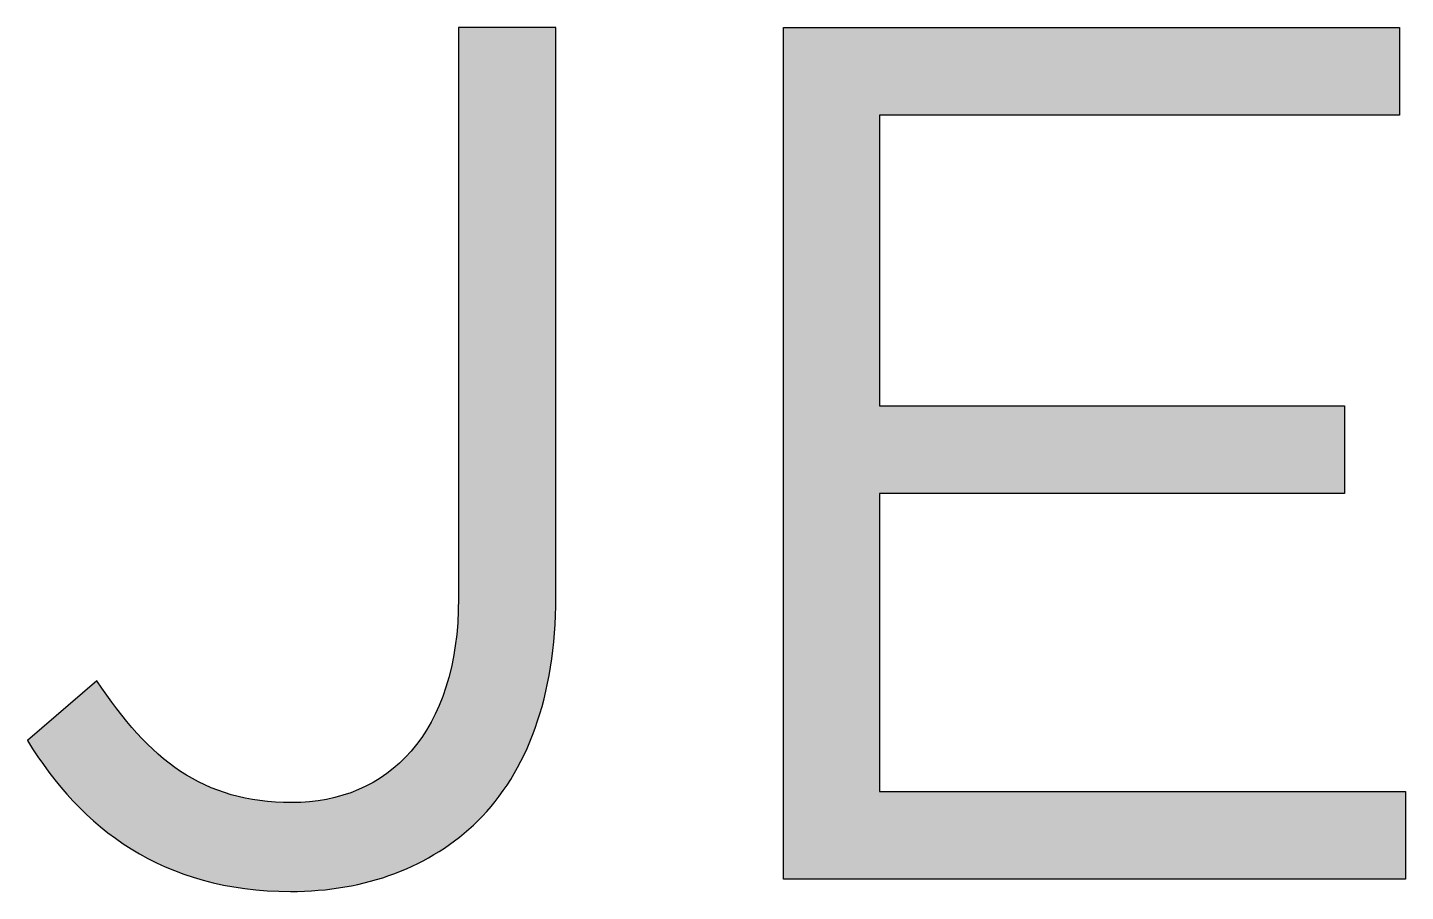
# Model space of a CAD drawing. Header units: inches. Extents: x 0 to 841, y 0 to 594.
# Drawn here: x 680.86 to 687.22, y 85.13 to 89.12 of the extents above; entities that cross this region are included whole.
import ezdxf

# ---------------------------------------------------------------- set-up
doc = ezdxf.new("R2010")
doc.units = ezdxf.units.IN
doc.header["$MEASUREMENT"] = 0
doc.layers.add('BG F-ANNO-LOGO', color=7, linetype='Continuous')

msp = doc.modelspace()

# ---------------------------------------------------------------- hatches: boundary and pattern name
at = {"layer": 'BG F-ANNO-LOGO', "linetype": 'ByBlock'}
h = msp.add_hatch(color=154, dxfattribs=at)
edge = h.paths.add_edge_path()
edge.add_spline(control_points=[(680.86, 85.8242), (680.86, 85.8242), (681.1801, 86.0996), (681.1801, 86.0996), (681.4218, 85.7345), (681.6689, 85.5379), (682.0789, 85.5379), (682.5226, 85.5379), (682.8484, 85.858), (682.8484, 86.4815), (682.8484, 86.4815), (682.8484, 89.1156), (682.8484, 89.1156), (682.8484, 89.1156), (683.2976, 89.1156), (683.2976, 89.1156), (683.2976, 89.1156), (683.2976, 86.4871), (683.2976, 86.4871), (683.2976, 86.0265), (683.1629, 85.6782), (682.9381, 85.4538), (682.7191, 85.2401), (682.4214, 85.1277), (682.0733, 85.1277), (681.4835, 85.1277), (681.1073, 85.42), (680.86, 85.8242)], knot_values=[0, 0, 0, 0, 1, 1, 1, 2, 2, 2, 3, 3, 3, 4, 4, 4, 5, 5, 5, 6, 6, 6, 7, 7, 7, 8, 8, 8, 9, 9, 9, 9], degree=3, periodic=0)
msp.add_hatch(color=154, dxfattribs=at).paths.add_polyline_path([(684.3473, 89.1156), (687.1893, 89.1156), (687.1893, 88.7112), (684.7909, 88.7112), (684.7909, 87.3688), (686.9367, 87.3688), (686.9367, 86.9645), (684.7909, 86.9645), (684.7909, 85.5884), (687.2174, 85.5884), (687.2174, 85.1841), (684.3473, 85.1841)])

# ---------------------------------------------------------------- linework, layer by layer
at = {"layer": 'BG F-ANNO-LOGO', "color": 154, "linetype": 'Continuous', "lineweight": 25}
msp.add_lwpolyline([(684.3473, 89.1156), (687.1893, 89.1156), (687.1893, 88.7112), (684.7909, 88.7112), (684.7909, 87.3688), (686.9367, 87.3688), (686.9367, 86.9645), (684.7909, 86.9645), (684.7909, 85.5884), (687.2174, 85.5884), (687.2174, 85.1841), (684.3473, 85.1841)], close=True, dxfattribs=at)
at = {"layer": 'BG F-ANNO-LOGO', "color": 7, "linetype": 'Continuous', "lineweight": 0}
msp.add_lwpolyline([(684.3473, 89.1156), (687.1893, 89.1156), (687.1893, 88.7112), (684.7909, 88.7112), (684.7909, 87.3688), (686.9367, 87.3688), (686.9367, 86.9645), (684.7909, 86.9645), (684.7909, 85.5884), (687.2174, 85.5884), (687.2174, 85.1841), (684.3473, 85.1841)], close=True, dxfattribs=at)
at = {"layer": 'BG F-ANNO-LOGO', "color": 154, "linetype": 'Continuous', "lineweight": 25}
msp.add_open_spline([(680.86, 85.8242), (680.86, 85.8242), (681.1801, 86.0996), (681.1801, 86.0996), (681.4218, 85.7345), (681.6689, 85.5379), (682.0789, 85.5379), (682.5226, 85.5379), (682.8484, 85.858), (682.8484, 86.4815), (682.8484, 86.4815), (682.8484, 89.1156), (682.8484, 89.1156), (682.8484, 89.1156), (683.2976, 89.1156), (683.2976, 89.1156), (683.2976, 89.1156), (683.2976, 86.4871), (683.2976, 86.4871), (683.2976, 86.0265), (683.1629, 85.6782), (682.9381, 85.4538), (682.7191, 85.2401), (682.4214, 85.1277), (682.0733, 85.1277), (681.4835, 85.1277), (681.1073, 85.42), (680.86, 85.8242)], degree=3, knots=[0, 0, 0, 0, 1, 1, 1, 2, 2, 2, 3, 3, 3, 4, 4, 4, 5, 5, 5, 6, 6, 6, 7, 7, 7, 8, 8, 8, 9, 9, 9, 9], dxfattribs=at)
at = {"layer": 'BG F-ANNO-LOGO', "color": 7, "linetype": 'Continuous', "lineweight": 0}
msp.add_open_spline([(680.86, 85.8242), (680.86, 85.8242), (681.1801, 86.0996), (681.1801, 86.0996), (681.4218, 85.7345), (681.6689, 85.5379), (682.0789, 85.5379), (682.5226, 85.5379), (682.8484, 85.858), (682.8484, 86.4815), (682.8484, 86.4815), (682.8484, 89.1156), (682.8484, 89.1156), (682.8484, 89.1156), (683.2976, 89.1156), (683.2976, 89.1156), (683.2976, 89.1156), (683.2976, 86.4871), (683.2976, 86.4871), (683.2976, 86.0265), (683.1629, 85.6782), (682.9381, 85.4538), (682.7191, 85.2401), (682.4214, 85.1277), (682.0733, 85.1277), (681.4835, 85.1277), (681.1073, 85.42), (680.86, 85.8242)], degree=3, knots=[0, 0, 0, 0, 1, 1, 1, 2, 2, 2, 3, 3, 3, 4, 4, 4, 5, 5, 5, 6, 6, 6, 7, 7, 7, 8, 8, 8, 9, 9, 9, 9], dxfattribs=at)

doc.saveas('drawing.dxf')
